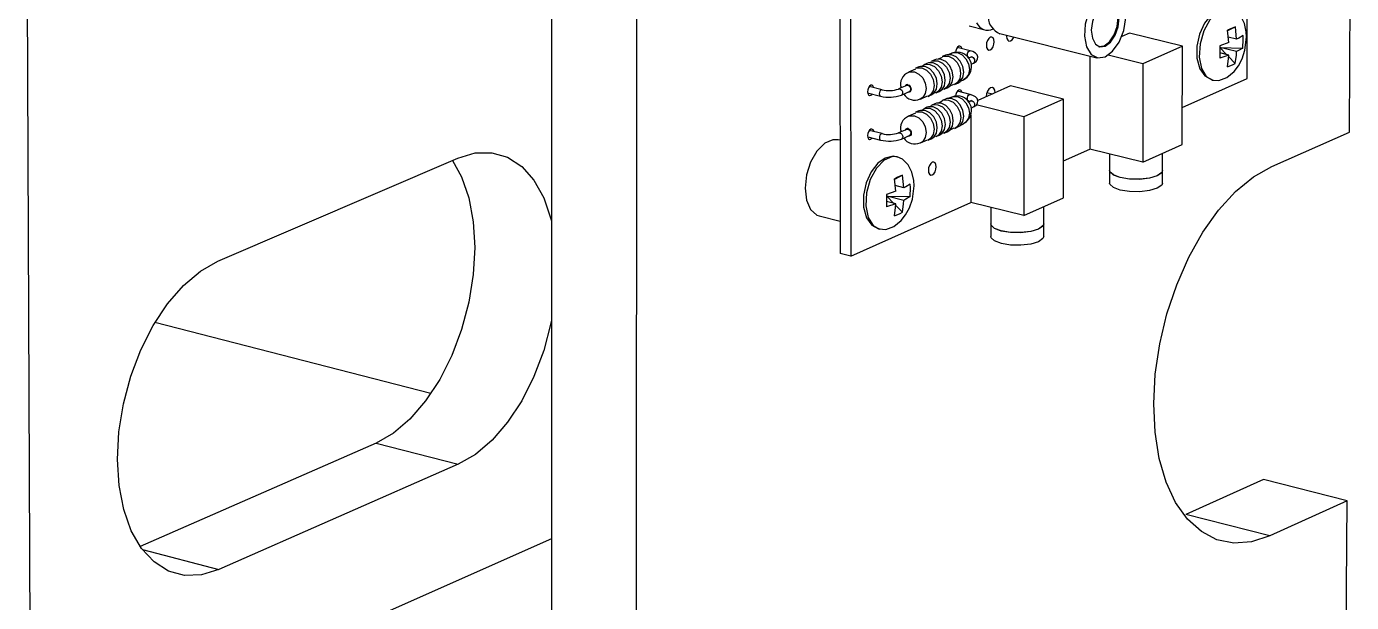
# Model space of a CAD drawing. Extents: x 0 to 254, y 0 to 197.
# Drawn here: x 181.61 to 199.29, y 118.43 to 126.12 of the extents above; entities that cross this region are included whole.
import ezdxf

# ---------------------------------------------------------------- set-up
doc = ezdxf.new("R2010")
doc.units = 0
doc.layers.get('0').update_dxf_attribs({"linetype": 'CONTINUOUS'})

msp = doc.modelspace()

# ---------------------------------------------------------------- linework, layer by layer
at = {"color": 7, "linetype": 'CONTINUOUS'}
for p, q in [((188.601, 181.918), (188.622, 75.425)), ((189.774, 180.267), (189.722, 75.077)), ((192.448, 133.191), (192.465, 123.094)), ((181.668, 116.204), (181.609, 129.483)), ((199.258, 124.712), (199.285, 129.068)), ((197.893, 125.426), (197.896, 127.255)), ((192.601, 126.393), (192.606, 123.058)), ((194.183, 126.128), (194.395, 126.075)), ((196.322, 126.034), (196.22, 125.988)), ((197.029, 125.859), (196.322, 126.034)), ((197.648, 125.906), (197.632, 126.072)), ((197.737, 126.118), (197.633, 126.062)), ((197.753, 125.952), (197.737, 126.118)), ((194.593, 126.026), (195.888, 125.704)), ((197.029, 125.859), (196.502, 125.624)), ((197.028, 124.545), (197.029, 125.859)), ((197.648, 125.906), (197.529, 125.865)), ((197.753, 125.952), (197.641, 125.979)), ((193.824, 125.709), (193.772, 125.686)), ((193.868, 125.739), (193.826, 125.72)), ((193.952, 125.766), (193.913, 125.749)), ((194.198, 125.798), (194.026, 125.841)), ((194.157, 125.717), (194.177, 125.712)), ((194.205, 125.713), (194.174, 125.7)), ((194.177, 125.712), (194.176, 125.712)), ((194.177, 125.712), (194.191, 125.707)), ((195.795, 125.727), (195.795, 124.486)), ((196.502, 125.624), (196.039, 125.739)), ((197.528, 125.841), (197.619, 125.747)), ((197.528, 125.841), (197.837, 125.834)), ((197.752, 125.786), (197.528, 125.841)), ((197.647, 125.74), (197.528, 125.699)), ((197.647, 125.74), (197.529, 125.769)), ((197.646, 125.719), (197.734, 125.628)), ((193.469, 125.552), (193.375, 125.511)), ((193.513, 125.582), (193.471, 125.563)), ((193.576, 125.599), (193.558, 125.592)), ((193.62, 125.629), (193.578, 125.61)), ((193.683, 125.647), (193.665, 125.639)), ((193.727, 125.676), (193.684, 125.657)), ((194.21, 125.618), (194.241, 125.632)), ((196.502, 125.624), (196.501, 124.309)), ((193.351, 125.335), (193.244, 125.287)), ((193.93, 125.329), (193.982, 125.352)), ((193.991, 125.347), (194.034, 125.365)), ((194.071, 125.392), (194.11, 125.409)), ((194.737, 125.329), (194.301, 125.135)), ((195.445, 125.152), (194.737, 125.329)), ((197.028, 125.038), (197.893, 125.426)), ((192.83, 125.235), (193.002, 125.191)), ((193.024, 125.278), (192.851, 125.321)), ((193.28, 125.206), (193.387, 125.253)), ((193.534, 125.153), (193.627, 125.195)), ((193.636, 125.189), (193.679, 125.208)), ((193.716, 125.234), (193.734, 125.242)), ((193.743, 125.237), (193.786, 125.255)), ((193.823, 125.282), (193.841, 125.29)), ((193.869, 125.153), (193.826, 125.134)), ((193.85, 125.284), (193.892, 125.303)), ((193.952, 125.18), (193.913, 125.163)), ((194.198, 125.213), (194.027, 125.256)), ((194.422, 125.239), (194.495, 125.221)), ((195.445, 125.152), (194.914, 124.916)), ((195.445, 123.835), (195.445, 125.152)), ((193.514, 124.995), (193.471, 124.976)), ((193.576, 125.013), (193.558, 125.005)), ((193.621, 125.043), (193.578, 125.024)), ((193.683, 125.061), (193.665, 125.053)), ((193.727, 125.09), (193.685, 125.071)), ((193.824, 125.123), (193.772, 125.1)), ((194.157, 125.132), (194.177, 125.127)), ((194.205, 125.128), (194.174, 125.114)), ((194.177, 125.127), (194.176, 125.127)), ((194.177, 125.127), (194.197, 125.12)), ((194.21, 125.033), (194.241, 125.047)), ((194.914, 124.916), (194.28, 125.074)), ((193.469, 124.966), (193.376, 124.924)), ((194.072, 124.806), (194.111, 124.824)), ((194.206, 124.936), (194.206, 123.774)), ((194.914, 124.916), (194.914, 123.597)), ((192.831, 124.648), (193.003, 124.605)), ((193.024, 124.691), (192.852, 124.734)), ((193.351, 124.748), (193.244, 124.701)), ((193.281, 124.619), (193.387, 124.667)), ((193.637, 124.603), (193.68, 124.622)), ((193.717, 124.648), (193.735, 124.656)), ((193.744, 124.651), (193.786, 124.67)), ((193.824, 124.696), (193.842, 124.704)), ((193.85, 124.698), (193.893, 124.717)), ((193.93, 124.744), (193.983, 124.767)), ((193.992, 124.761), (194.034, 124.78)), ((198.222, 124.255), (199.258, 124.712)), ((192.462, 124.602), (192.439, 124.608)), ((193.534, 124.567), (193.628, 124.609)), ((195.445, 124.329), (195.795, 124.486)), ((196.501, 124.309), (195.795, 124.486)), ((196.501, 124.309), (197.028, 124.545)), ((184.163, 122.988), (187.365, 124.365)), ((196.059, 124.42), (196.059, 124.2)), ((196.763, 124.2), (196.764, 124.427)), ((193.205, 123.922), (193.188, 124.09)), ((193.295, 124.137), (193.189, 124.08)), ((193.312, 123.969), (193.295, 124.137)), ((196.059, 124.198), (196.058, 124.032)), ((196.763, 124.032), (196.763, 124.198)), ((193.205, 123.922), (193.084, 123.881)), ((193.312, 123.969), (193.198, 123.998)), ((192.606, 123.058), (194.206, 123.774)), ((193.205, 123.755), (193.083, 123.713)), ((193.205, 123.755), (193.084, 123.785)), ((193.087, 123.858), (193.18, 123.761)), ((193.087, 123.858), (193.399, 123.851)), ((193.312, 123.801), (193.087, 123.858)), ((193.204, 123.736), (193.294, 123.642)), ((194.914, 123.597), (194.206, 123.774)), ((194.914, 123.597), (195.445, 123.835)), ((192.183, 123.593), (192.464, 123.522)), ((194.472, 123.708), (194.472, 123.488)), ((195.179, 123.488), (195.179, 123.716)), ((194.472, 123.486), (194.472, 123.319)), ((195.179, 123.32), (195.179, 123.486)), ((192.606, 123.058), (192.465, 123.094)), ((187.005, 121.224), (183.321, 122.171)), ((186.273, 120.562), (183.124, 119.184)), ((186.273, 120.562), (187.369, 120.279)), ((187.369, 120.279), (184.175, 118.875)), ((198.111, 120.078), (197.077, 119.611)), ((199.227, 119.793), (198.111, 120.078)), ((199.227, 119.793), (198.194, 119.325)), ((199.198, 115.078), (199.227, 119.793)), ((198.194, 119.325), (197.077, 119.611)), ((188.613, 119.283), (181.668, 116.204))]:
    msp.add_line(p, q, dxfattribs=at)
at = {"color": 8, "linetype": 'CONTINUOUS'}
msp.add_line((183.155, 119.142), (184.175, 118.875), dxfattribs=at)
at = {"color": 7, "linetype": 'CONTINUOUS'}
for points in [[(195.999, 125.717), (196.099, 125.791), (196.186, 125.914), (196.247, 126.069), (196.275, 126.235), (196.266, 126.391), (196.22, 126.514), (196.145, 126.589), (196.051, 126.605), (195.949, 126.56), (195.854, 126.46), (195.779, 126.318), (195.734, 126.154), (195.724, 125.991), (195.752, 125.849), (195.813, 125.748), (195.9, 125.702), (195.999, 125.717)], [(196, 125.86), (196.071, 125.914), (196.131, 126.004), (196.172, 126.117), (196.186, 126.236), (196.172, 126.342), (196.131, 126.419), (196.071, 126.456), (196, 126.447), (195.929, 126.393), (195.868, 126.302), (195.828, 126.189), (195.813, 126.07), (195.828, 125.964), (195.868, 125.887), (195.928, 125.85), (196, 125.86)], [(195.985, 125.863), (196.057, 125.917), (196.117, 126.008), (196.157, 126.121), (196.172, 126.239), (196.157, 126.345), (196.117, 126.423), (196.06, 126.459)], [(197.664, 126.355), (197.613, 126.367), (197.508, 126.344), (197.412, 126.276), (197.324, 126.164), (197.258, 126.018), (197.223, 125.857), (197.223, 125.698), (197.261, 125.556), (197.329, 125.461), (197.42, 125.409), (197.439, 125.408)], [(197.666, 126.361), (197.603, 126.364), (197.495, 126.317), (197.394, 126.212), (197.314, 126.062), (197.265, 125.888), (197.255, 125.713), (197.283, 125.562), (197.347, 125.454), (197.435, 125.405)], [(197.864, 125.805), (197.886, 125.979), (197.882, 126.05), (197.859, 126.16), (197.81, 126.258), (197.734, 126.332), (197.664, 126.361)], [(197.737, 126.118), (197.663, 126.086), (197.632, 126.072)], [(194.087, 125.826), (194.085, 125.833), (194.076, 125.851), (194.062, 125.859), (194.046, 125.857), (194.029, 125.845), (194.016, 125.824), (194.006, 125.798), (194.003, 125.779)], [(194.52, 125.917), (194.516, 125.947), (194.505, 125.969), (194.487, 125.98), (194.467, 125.977), (194.447, 125.961), (194.429, 125.936), (194.418, 125.903), (194.414, 125.87), (194.418, 125.84), (194.429, 125.818), (194.447, 125.807), (194.467, 125.81), (194.487, 125.825), (194.505, 125.851), (194.516, 125.883), (194.52, 125.917)], [(194.684, 126.003), (194.684, 125.989), (194.688, 125.959), (194.699, 125.937), (194.716, 125.927), (194.737, 125.929), (194.757, 125.945), (194.774, 125.97), (194.779, 125.98)], [(195.91, 125.855), (195.914, 125.854), (195.985, 125.863)], [(197.529, 125.865), (197.529, 125.745), (197.528, 125.699)], [(197.838, 126), (197.781, 125.965), (197.753, 125.952)], [(197.837, 125.834), (197.841, 125.954), (197.838, 126)], [(193.81, 125.682), (193.747, 125.683), (193.727, 125.676)], [(193.892, 125.303), (193.925, 125.325), (193.96, 125.378), (193.973, 125.449), (193.96, 125.526), (193.925, 125.597), (193.872, 125.652), (193.81, 125.682)], [(193.826, 125.72), (193.846, 125.727), (193.908, 125.726), (193.97, 125.695), (194.023, 125.641), (194.059, 125.569), (194.071, 125.492), (194.059, 125.422), (194.024, 125.368), (193.991, 125.347)], [(193.951, 125.745), (193.888, 125.745), (193.868, 125.739)], [(194.034, 125.365), (194.066, 125.387), (194.102, 125.441), (194.114, 125.511), (194.102, 125.588), (194.066, 125.659), (194.013, 125.714), (193.951, 125.745)], [(194.065, 125.775), (194.001, 125.78), (193.953, 125.765)], [(194.241, 125.632), (194.276, 125.654), (194.297, 125.683), (194.302, 125.715), (194.291, 125.744), (194.271, 125.766), (194.232, 125.787), (194.198, 125.798)], [(194.217, 125.72), (194.216, 125.719), (194.205, 125.713)], [(197.427, 125.406), (197.515, 125.401), (197.623, 125.44), (197.72, 125.521), (197.777, 125.597), (197.826, 125.689), (197.864, 125.805)], [(197.629, 125.582), (197.645, 125.692), (197.647, 125.74)], [(197.734, 125.628), (197.749, 125.738), (197.752, 125.786)], [(197.837, 125.834), (197.78, 125.799), (197.752, 125.786)], [(193.471, 125.563), (193.491, 125.569), (193.553, 125.569), (193.616, 125.538), (193.669, 125.483), (193.704, 125.412), (193.717, 125.335), (193.704, 125.264), (193.669, 125.211), (193.636, 125.189)], [(193.596, 125.587), (193.534, 125.588), (193.513, 125.582)], [(193.578, 125.61), (193.598, 125.617), (193.66, 125.616), (193.723, 125.586), (193.776, 125.531), (193.811, 125.459), (193.823, 125.383), (193.811, 125.312), (193.776, 125.258), (193.743, 125.237)], [(193.679, 125.208), (193.712, 125.23), (193.747, 125.283), (193.759, 125.354), (193.747, 125.431), (193.711, 125.502), (193.658, 125.557), (193.596, 125.587)], [(193.703, 125.635), (193.64, 125.636), (193.62, 125.629)], [(193.684, 125.657), (193.704, 125.664), (193.767, 125.663), (193.829, 125.633), (193.882, 125.578), (193.918, 125.507), (193.93, 125.43), (193.918, 125.359), (193.882, 125.306), (193.85, 125.284)], [(193.786, 125.255), (193.818, 125.277), (193.854, 125.331), (193.866, 125.401), (193.854, 125.478), (193.818, 125.55), (193.765, 125.605), (193.703, 125.635)], [(197.629, 125.582), (197.707, 125.613), (197.734, 125.628)], [(192.912, 125.306), (192.91, 125.313), (192.901, 125.331), (192.887, 125.339), (192.871, 125.337), (192.855, 125.325), (192.841, 125.304), (192.831, 125.278), (192.828, 125.251), (192.832, 125.227), (192.841, 125.209), (192.855, 125.201), (192.871, 125.203), (192.887, 125.215), (192.891, 125.219)], [(193.351, 125.335), (193.355, 125.336), (193.369, 125.336)], [(193.369, 125.336), (193.382, 125.329), (193.394, 125.317), (193.402, 125.302), (193.404, 125.285), (193.402, 125.27), (193.394, 125.258), (193.387, 125.253)], [(193.951, 125.159), (193.889, 125.16), (193.869, 125.153)], [(194.034, 124.78), (194.067, 124.802), (194.102, 124.855), (194.114, 124.926), (194.102, 125.002), (194.066, 125.074), (194.014, 125.129), (193.951, 125.159)], [(194.066, 125.19), (194.002, 125.194), (193.953, 125.179)], [(194.087, 125.241), (194.085, 125.248), (194.076, 125.266), (194.062, 125.274), (194.046, 125.272), (194.03, 125.26), (194.016, 125.239), (194.007, 125.213), (194.004, 125.194)], [(194.241, 125.047), (194.276, 125.069), (194.298, 125.098), (194.302, 125.13), (194.292, 125.159), (194.271, 125.181), (194.232, 125.202), (194.198, 125.213)], [(194.53, 125.237), (194.525, 125.27), (194.513, 125.294), (194.494, 125.306), (194.471, 125.303), (194.449, 125.286), (194.43, 125.257), (194.417, 125.222), (194.413, 125.185)], [(193.471, 124.976), (193.491, 124.983), (193.554, 124.982), (193.616, 124.952), (193.669, 124.897), (193.705, 124.826), (193.717, 124.749), (193.705, 124.678), (193.669, 124.625), (193.637, 124.603)], [(193.597, 125.001), (193.534, 125.002), (193.514, 124.995)], [(193.578, 125.024), (193.598, 125.031), (193.661, 125.03), (193.723, 124.999), (193.776, 124.944), (193.811, 124.873), (193.824, 124.796), (193.812, 124.726), (193.776, 124.672), (193.744, 124.651)], [(193.68, 124.622), (193.712, 124.644), (193.748, 124.697), (193.76, 124.768), (193.747, 124.845), (193.712, 124.916), (193.659, 124.971), (193.597, 125.001)], [(193.703, 125.049), (193.641, 125.05), (193.621, 125.043)], [(193.685, 125.071), (193.705, 125.078), (193.767, 125.077), (193.83, 125.047), (193.883, 124.992), (193.918, 124.921), (193.931, 124.844), (193.918, 124.773), (193.883, 124.72), (193.85, 124.698)], [(193.786, 124.67), (193.819, 124.691), (193.854, 124.745), (193.867, 124.815), (193.854, 124.892), (193.819, 124.963), (193.766, 125.018), (193.703, 125.049)], [(193.81, 125.096), (193.748, 125.097), (193.727, 125.09)], [(193.893, 124.717), (193.926, 124.739), (193.961, 124.792), (193.973, 124.863), (193.961, 124.94), (193.925, 125.011), (193.872, 125.066), (193.81, 125.096)], [(193.826, 125.134), (193.846, 125.141), (193.908, 125.14), (193.971, 125.11), (194.024, 125.055), (194.059, 124.983), (194.072, 124.907), (194.059, 124.836), (194.024, 124.783), (193.992, 124.761)], [(194.217, 125.134), (194.216, 125.134), (194.205, 125.128)], [(192.913, 124.719), (192.911, 124.727), (192.902, 124.744), (192.888, 124.753), (192.872, 124.75), (192.855, 124.738), (192.842, 124.717), (192.832, 124.692), (192.829, 124.665), (192.832, 124.64), (192.842, 124.623), (192.856, 124.615), (192.872, 124.617), (192.888, 124.629), (192.891, 124.633)], [(193.351, 124.748), (193.356, 124.75), (193.369, 124.749)], [(193.369, 124.749), (193.383, 124.743), (193.394, 124.731), (193.402, 124.715), (193.405, 124.699), (193.402, 124.683), (193.395, 124.672), (193.387, 124.667)], [(192.439, 124.608), (192.367, 124.61), (192.258, 124.563), (192.154, 124.459), (192.07, 124.312), (192.015, 124.14), (191.996, 123.962), (192.014, 123.802), (192.069, 123.677), (192.153, 123.604), (192.183, 123.593)], [(187.291, 124.333), (187.412, 124.114), (187.51, 123.834), (187.569, 123.516), (187.59, 123.172), (187.57, 122.81), (187.511, 122.442), (187.414, 122.078), (187.283, 121.731), (187.121, 121.409), (186.933, 121.124), (186.725, 120.883), (186.503, 120.694), (186.273, 120.562)], [(187.365, 124.365), (187.595, 124.433), (187.818, 124.436), (188.026, 124.376), (188.215, 124.252), (188.377, 124.071), (188.509, 123.836), (188.606, 123.556), (188.612, 123.53)], [(193.224, 124.377), (193.171, 124.389), (193.064, 124.365), (192.965, 124.296), (192.876, 124.181), (192.809, 124.033), (192.774, 123.87), (192.775, 123.71), (192.815, 123.567), (192.885, 123.472), (192.977, 123.42), (192.996, 123.42)], [(193.225, 124.383), (193.161, 124.386), (193.051, 124.338), (192.948, 124.231), (192.866, 124.079), (192.817, 123.903), (192.806, 123.727), (192.836, 123.574), (192.902, 123.466), (192.99, 123.417)], [(193.427, 123.819), (193.45, 123.995), (193.446, 124.067), (193.422, 124.178), (193.373, 124.277), (193.297, 124.352), (193.225, 124.383)], [(193.746, 124.249), (193.742, 124.28), (193.731, 124.301), (193.714, 124.312), (193.693, 124.309), (193.673, 124.294), (193.655, 124.268), (193.644, 124.236), (193.64, 124.202), (193.644, 124.172), (193.656, 124.15), (193.673, 124.139), (193.693, 124.142), (193.714, 124.157), (193.731, 124.183), (193.742, 124.216), (193.746, 124.249)], [(193.295, 124.137), (193.22, 124.104), (193.188, 124.09)], [(196.763, 124.2), (196.753, 124.171), (196.694, 124.129), (196.592, 124.099), (196.462, 124.083), (196.325, 124.086), (196.2, 124.105), (196.108, 124.14), (196.062, 124.183), (196.059, 124.2)], [(196.763, 124.198), (196.753, 124.169), (196.694, 124.128), (196.592, 124.097), (196.462, 124.081), (196.325, 124.084), (196.2, 124.104), (196.108, 124.138), (196.062, 124.181), (196.059, 124.198)], [(198.194, 119.325), (197.951, 119.245), (197.714, 119.228), (197.489, 119.273), (197.282, 119.381), (197.097, 119.548), (196.939, 119.77), (196.812, 120.042), (196.72, 120.358), (196.664, 120.709), (196.647, 121.088), (196.668, 121.483), (196.727, 121.886), (196.823, 122.287), (196.953, 122.675), (197.114, 123.042), (197.302, 123.377), (197.512, 123.672), (197.739, 123.921), (197.978, 124.117), (198.222, 124.255)], [(193.399, 124.019), (193.341, 123.983), (193.312, 123.969)], [(193.399, 123.851), (193.402, 123.972), (193.399, 124.019)], [(196.763, 124.032), (196.753, 124.003), (196.694, 123.962), (196.591, 123.931), (196.462, 123.915), (196.324, 123.918), (196.2, 123.938), (196.108, 123.972), (196.062, 124.015), (196.058, 124.032)], [(192.982, 123.419), (193.071, 123.413), (193.18, 123.451), (193.279, 123.533), (193.337, 123.609), (193.387, 123.702), (193.427, 123.819)], [(193.084, 123.881), (193.084, 123.759), (193.083, 123.713)], [(193.187, 123.595), (193.202, 123.707), (193.205, 123.755)], [(193.294, 123.642), (193.309, 123.753), (193.312, 123.801)], [(193.399, 123.851), (193.34, 123.816), (193.312, 123.801)], [(193.187, 123.595), (193.266, 123.627), (193.294, 123.642)], [(195.179, 123.488), (195.168, 123.459), (195.109, 123.417), (195.006, 123.386), (194.876, 123.37), (194.738, 123.373), (194.613, 123.393), (194.521, 123.427), (194.476, 123.471), (194.472, 123.488)], [(195.179, 123.486), (195.168, 123.457), (195.109, 123.415), (195.006, 123.384), (194.876, 123.368), (194.738, 123.371), (194.613, 123.391), (194.521, 123.425), (194.476, 123.469), (194.472, 123.486)], [(195.179, 123.32), (195.168, 123.29), (195.109, 123.248), (195.006, 123.217), (194.876, 123.202), (194.738, 123.204), (194.614, 123.224), (194.521, 123.259), (194.476, 123.303), (194.472, 123.319)], [(184.175, 118.875), (183.942, 118.804), (183.716, 118.797), (183.503, 118.855), (183.31, 118.977), (183.143, 119.157), (183.007, 119.392), (182.907, 119.674), (182.844, 119.995), (182.823, 120.344), (182.842, 120.711), (182.901, 121.085), (183, 121.454), (183.134, 121.807), (183.299, 122.133), (183.491, 122.422), (183.703, 122.666), (183.93, 122.857), (184.163, 122.988)], [(188.613, 122.193), (188.606, 122.162), (188.51, 121.798), (188.378, 121.45), (188.216, 121.128), (188.028, 120.842), (187.82, 120.601), (187.598, 120.411), (187.369, 120.279)]]:
    msp.add_lwpolyline(points, dxfattribs=at)
at = {"color": 8, "linetype": 'CONTINUOUS'}
for points in [[(193.952, 125.766), (193.971, 125.772), (194.031, 125.772)], [(194.031, 125.772), (194.09, 125.743), (194.141, 125.69), (194.175, 125.622), (194.187, 125.549), (194.175, 125.481), (194.141, 125.43), (194.11, 125.409)], [(194.176, 125.712), (194.169, 125.717), (194.163, 125.728), (194.161, 125.743), (194.163, 125.76), (194.168, 125.776), (194.177, 125.789), (194.187, 125.797)], [(194.187, 125.797), (194.197, 125.798), (194.198, 125.798)], [(194.205, 125.713), (194.209, 125.715), (194.223, 125.714)], [(194.223, 125.714), (194.236, 125.708), (194.248, 125.696), (194.255, 125.68), (194.258, 125.664), (194.255, 125.648), (194.248, 125.637), (194.241, 125.632)], [(193.376, 125.511), (193.394, 125.517), (193.454, 125.516)], [(193.454, 125.516), (193.514, 125.487), (193.565, 125.435), (193.599, 125.366), (193.61, 125.293), (193.599, 125.225), (193.565, 125.174), (193.533, 125.153)], [(193.369, 125.344), (193.385, 125.336), (193.399, 125.322), (193.408, 125.303), (193.411, 125.283), (193.408, 125.265), (193.399, 125.251), (193.385, 125.243), (193.369, 125.244), (193.367, 125.244)], [(193.013, 125.276), (193.003, 125.269), (192.994, 125.256), (192.988, 125.24), (192.986, 125.223), (192.988, 125.208), (192.994, 125.197), (193.002, 125.191)], [(193.024, 125.278), (193.023, 125.278), (193.013, 125.276)], [(193.244, 125.287), (193.248, 125.289), (193.262, 125.288)], [(193.262, 125.288), (193.275, 125.282), (193.287, 125.27), (193.295, 125.254), (193.297, 125.238), (193.295, 125.222), (193.287, 125.211), (193.28, 125.206)], [(193.952, 125.18), (193.971, 125.187), (194.031, 125.186)], [(194.031, 125.186), (194.091, 125.157), (194.141, 125.104), (194.175, 125.036), (194.187, 124.963), (194.175, 124.896), (194.142, 124.844), (194.111, 124.824)], [(194.176, 125.127), (194.169, 125.132), (194.163, 125.143), (194.161, 125.158), (194.163, 125.175), (194.169, 125.191), (194.177, 125.204), (194.188, 125.212)], [(194.188, 125.212), (194.198, 125.213), (194.198, 125.213)], [(194.205, 125.128), (194.209, 125.129), (194.223, 125.129)], [(194.223, 125.129), (194.236, 125.122), (194.248, 125.111), (194.256, 125.095), (194.258, 125.078), (194.256, 125.063), (194.248, 125.051), (194.241, 125.047)], [(193.376, 124.924), (193.395, 124.931), (193.455, 124.93)], [(193.455, 124.93), (193.515, 124.901), (193.565, 124.848), (193.599, 124.78), (193.611, 124.707), (193.599, 124.639), (193.565, 124.588), (193.534, 124.567)], [(193.014, 124.69), (193.003, 124.682), (192.995, 124.669), (192.989, 124.653), (192.987, 124.636), (192.989, 124.621), (192.995, 124.61), (193.003, 124.605)], [(193.025, 124.691), (193.024, 124.691), (193.014, 124.69)], [(193.244, 124.701), (193.249, 124.702), (193.262, 124.702)], [(193.262, 124.702), (193.276, 124.695), (193.288, 124.683), (193.295, 124.668), (193.298, 124.651), (193.295, 124.636), (193.288, 124.624), (193.281, 124.619)], [(193.369, 124.758), (193.386, 124.75), (193.4, 124.736), (193.409, 124.717), (193.412, 124.697), (193.409, 124.679), (193.4, 124.665), (193.386, 124.657), (193.37, 124.657), (193.367, 124.658)]]:
    msp.add_lwpolyline(points, dxfattribs=at)
at = {"color": 7, "linetype": 'CONTINUOUS'}
for centre, radius, start, end in [((194.693, 126.262), 0.257, 184.8557, 247.1108), ((194.435, 126.242), 0.17, 204.8116, 294.7633), ((194.022, 125.585), 0.195, 296.2505, 77.2478), ((193.437, 125.351), 0.169, 111.0211, 197.232), ((193.117, 125.664), 0.486, 256.3664, 289.6055), ((193.117, 125.66), 0.394, 256.2172, 288.7247), ((193.46, 125.317), 0.178, 213.23, 293.8981), ((194.022, 125), 0.195, 296.3238, 77.2071), ((193.438, 124.765), 0.169, 111.1057, 197.2829), ((193.117, 125.076), 0.485, 256.326, 289.6664), ((193.118, 125.072), 0.392, 256.1771, 288.781), ((193.46, 124.731), 0.178, 213.273, 293.9363)]:
    msp.add_arc(centre, radius, start, end, dxfattribs=at)
at = {"color": 8, "linetype": 'CONTINUOUS'}
for centre, start, end in [((193.36, 125.313), 74.6627, 157.3555), ((193.361, 124.727), 74.6029, 157.4348)]:
    msp.add_arc(centre, 0.0322, start, end, dxfattribs=at)

doc.saveas('drawing.dxf')
